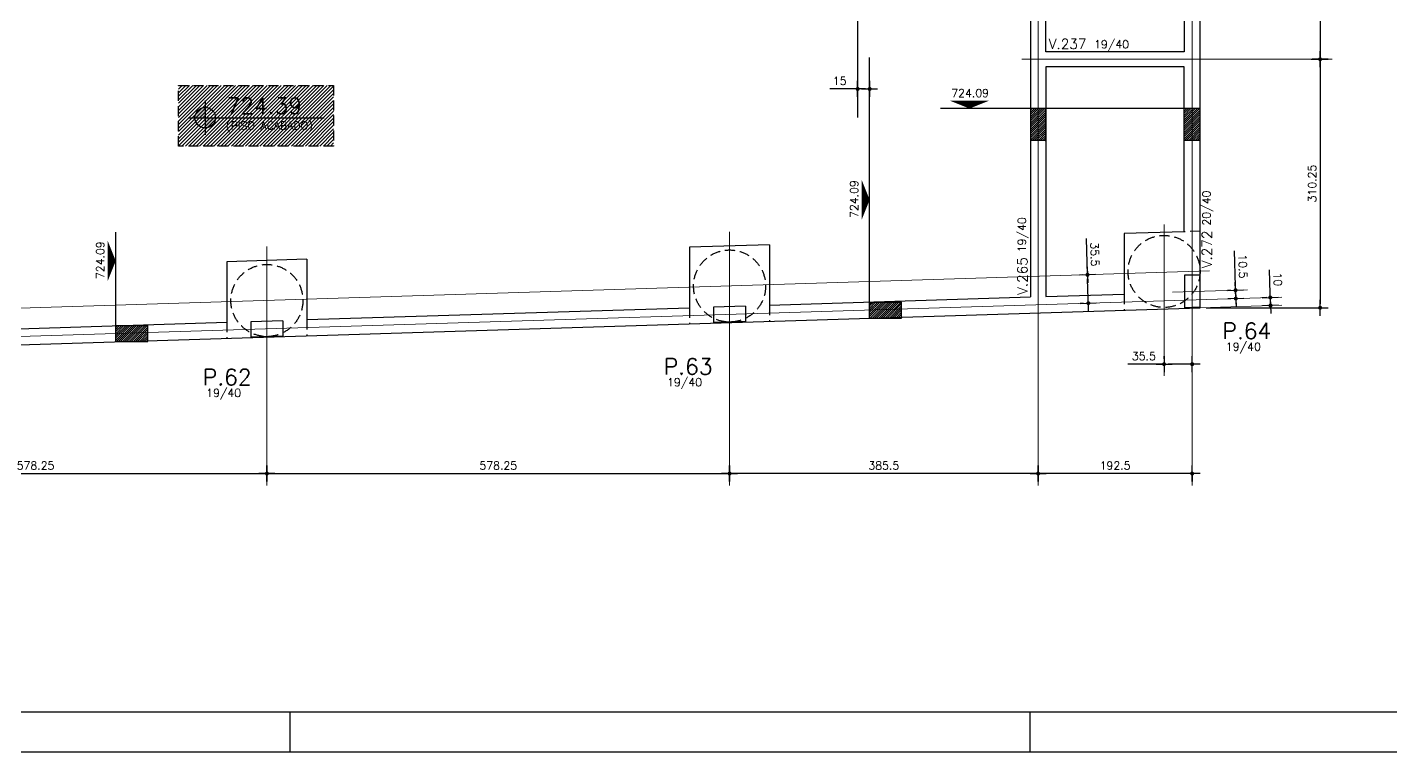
# Model space of a CAD drawing. Header units: inches. Extents: x 0 to 5940, y 0 to 4205.
# Drawn here: x 1912 to 3616, y 0 to 905 of the extents above; entities that cross this region are included whole.
import ezdxf
from ezdxf.enums import TextEntityAlignment as Align

# ---------------------------------------------------------------- set-up
doc = ezdxf.new("R2010")
doc.units = ezdxf.units.IN
doc.header["$LTSCALE"] = 50
doc.header["$MEASUREMENT"] = 0
doc.linetypes.add('HIDDEN', pattern=[0.375, 0.25, -0.125])
for name, color, linetype in [('BLOCOS', 3, 'Continuous'), ('CORTE-FORMA', 1, 'Continuous'), ('COTA', 6, 'Continuous'), ('FO-TEXTO-VIGAS', 3, 'Continuous'), ('FOLHA', 7, 'Continuous'), ('NIVEL', 3, 'Continuous'), ('NIVEL-ARQUITETURA', 3, 'Continuous'), ('P-N', 5, 'Continuous'), ('TUBULÃO', 8, 'HIDDEN')]:
    doc.layers.add(name, color=color, linetype=linetype)
for name, color, linetype, lineweight in [('FO-Eixos', 150, 'Continuous', 5), ('FO-Textos dos pilares', 3, 'Continuous', 20), ('FO-Vigas', 2, 'Continuous', 30)]:
    doc.layers.add(name, color=color, linetype=linetype, lineweight=lineweight)
doc.styles.add('ROMANS', font='romans.shx')
doc.dimstyles.new('COTA_50', dxfattribs={"dimscale": 5, "dimtxt": 2, "dimasz": 1, "dimexe": 2, "dimexo": 1.5, "dimgap": 1, "dimtad": 1, "dimzin": 12, "dimdsep": 46, "dimtxsty": 'ROMANS', "dimblk1": 'COTA', "dimblk2": 'COTA', "dimsah": 1, "dimcen": -4, "dimdle": 1.5, "dimclrd": 6, "dimclre": 6, "dimclrt": 3, "dimadec": 0, "dimazin": 0, "dimtfac": 1, "dimtofl": 0, "dimtmove": 0, "dimatfit": 3, "dimldrblk": 'COTA', "dimfxl": 1, "dimtolj": 1, "dimtzin": 12, "dimarcsym": 0})

# ---------------------------------------------------------------- blocks, each defined once
blk = doc.blocks.new('COTA')
at = {"layer": 'COTA'}
for p, q in [((2, 0), (-2, 0)), ((0, -2), (0, 2))]:
    blk.add_line(p, q, dxfattribs=at)
at = {"layer": 'COTA', "const_width": 0.5}
blk.add_lwpolyline([(-0.25, 0, 1), (0.25, 0, 1)], format="xyb", close=True, dxfattribs=at)
blk = doc.blocks.new('*D61')
at = {"layer": 'COTA', "color": 6, "lineweight": -2, "transparency": 16777216}
for p, q in [((2944.3, 827.8), (2914.5, 827.8)), ((2949.3, 821.4), (2949.3, 817.8)), ((2964.3, 821.4), (2964.3, 817.8)), ((2969.3, 827.8), (2974.3, 827.8))]:
    blk.add_line(p, q, dxfattribs=at)
at = {"layer": 'Defpoints', "color": 0, "transparency": 16777216}
for p in [(2949.3, 828.9), (2949.3, 827.8), (2964.3, 828.9)]:
    blk.add_point(p, dxfattribs=at)
at = {"layer": 'COTA', "color": 6, "lineweight": -2, "transparency": 16777216, "xscale": 5, "yscale": 5, "zscale": 5}
blk.add_blockref('COTA', (2949.3, 827.8), dxfattribs=at)
at = {"layer": 'COTA', "color": 6, "lineweight": -2, "transparency": 16777216, "xscale": 5, "yscale": 5, "zscale": 5, "rotation": 180}
blk.add_blockref('COTA', (2964.3, 827.8), dxfattribs=at)
at = {"layer": 'COTA', "color": 3, "transparency": 16777216, "insert": (2926.9, 837.8), "char_height": 10, "attachment_point": 5, "style": 'ROMANS'}
blk.add_mtext('\\A1;15', dxfattribs=at)
blk = doc.blocks.new('*D157')
at = {"layer": 'COTA', "color": 6, "lineweight": -2, "transparency": 16777216}
for p, q in [((3174.8, 348.8), (3174.8, 337.4)), ((3362.3, 347.4), (3179.8, 347.4)), ((3367.3, 348.8), (3367.3, 337.4))]:
    blk.add_line(p, q, dxfattribs=at)
at = {"layer": 'Defpoints', "color": 0, "transparency": 16777216}
for p in [(3174.8, 356.3), (3174.8, 347.4), (3367.3, 356.3)]:
    blk.add_point(p, dxfattribs=at)
at = {"layer": 'COTA', "color": 6, "lineweight": -2, "transparency": 16777216, "xscale": 5, "yscale": 5, "zscale": 5, "rotation": 180}
blk.add_blockref('COTA', (3174.8, 347.4), dxfattribs=at)
at = {"layer": 'COTA', "color": 6, "lineweight": -2, "transparency": 16777216, "xscale": 5, "yscale": 5, "zscale": 5}
blk.add_blockref('COTA', (3367.3, 347.4), dxfattribs=at)
at = {"layer": 'COTA', "color": 3, "transparency": 16777216, "insert": (3271, 357.4), "char_height": 10, "attachment_point": 5, "style": 'ROMANS'}
blk.add_mtext('\\A1;192.5', dxfattribs=at)
blk = doc.blocks.new('*D158')
at = {"layer": 'COTA', "color": 6, "lineweight": -2, "transparency": 16777216}
for p, q in [((2789.3, 352.8), (2789.3, 337.4)), ((3169.8, 347.4), (2794.3, 347.4)), ((3174.8, 352.8), (3174.8, 337.4))]:
    blk.add_line(p, q, dxfattribs=at)
at = {"layer": 'Defpoints', "color": 0, "transparency": 16777216}
for p in [(2789.3, 360.3), (3174.8, 360.3), (2789.3, 347.4)]:
    blk.add_point(p, dxfattribs=at)
at = {"layer": 'COTA', "color": 6, "lineweight": -2, "transparency": 16777216, "xscale": 5, "yscale": 5, "zscale": 5, "rotation": 180}
blk.add_blockref('COTA', (2789.3, 347.4), dxfattribs=at)
at = {"layer": 'COTA', "color": 6, "lineweight": -2, "transparency": 16777216, "xscale": 5, "yscale": 5, "zscale": 5}
blk.add_blockref('COTA', (3174.8, 347.4), dxfattribs=at)
at = {"layer": 'COTA', "color": 3, "transparency": 16777216, "insert": (2982, 357.4), "char_height": 10, "attachment_point": 5, "style": 'ROMANS'}
blk.add_mtext('\\A1;385.5', dxfattribs=at)
blk = doc.blocks.new('*D160')
at = {"layer": 'COTA', "color": 6, "lineweight": -2, "transparency": 16777216}
for p, q in [((1632.8, 360.7), (1632.8, 337.4)), ((1637.8, 347.4), (2206.1, 347.4)), ((2211.1, 354.3), (2211.1, 337.4))]:
    blk.add_line(p, q, dxfattribs=at)
at = {"layer": 'Defpoints', "color": 0, "transparency": 16777216}
for p in [(1632.8, 368.2), (2211.1, 361.8), (2211.1, 347.4)]:
    blk.add_point(p, dxfattribs=at)
at = {"layer": 'COTA', "color": 6, "lineweight": -2, "transparency": 16777216, "xscale": 5, "yscale": 5, "zscale": 5, "rotation": 180}
blk.add_blockref('COTA', (1632.8, 347.4), dxfattribs=at)
at = {"layer": 'COTA', "color": 6, "lineweight": -2, "transparency": 16777216, "xscale": 5, "yscale": 5, "zscale": 5}
blk.add_blockref('COTA', (2211.1, 347.4), dxfattribs=at)
at = {"layer": 'COTA', "color": 3, "transparency": 16777216, "insert": (1921.9, 357.4), "char_height": 10, "attachment_point": 5, "style": 'ROMANS'}
blk.add_mtext('\\A1;578.25', dxfattribs=at)
blk = doc.blocks.new('*D161')
at = {"layer": 'COTA', "color": 6, "lineweight": -2, "transparency": 16777216}
for p, q in [((2211.1, 349.2), (2211.1, 337.4)), ((2216.1, 347.4), (2784.3, 347.4)), ((2789.3, 354.3), (2789.3, 337.4))]:
    blk.add_line(p, q, dxfattribs=at)
at = {"layer": 'Defpoints', "color": 0, "transparency": 16777216}
for p in [(2789.3, 361.8), (2211.1, 356.7), (2789.3, 347.4)]:
    blk.add_point(p, dxfattribs=at)
at = {"layer": 'COTA', "color": 6, "lineweight": -2, "transparency": 16777216, "xscale": 5, "yscale": 5, "zscale": 5, "rotation": 180}
blk.add_blockref('COTA', (2211.1, 347.4), dxfattribs=at)
at = {"layer": 'COTA', "color": 6, "lineweight": -2, "transparency": 16777216, "xscale": 5, "yscale": 5, "zscale": 5}
blk.add_blockref('COTA', (2789.3, 347.4), dxfattribs=at)
at = {"layer": 'COTA', "color": 3, "transparency": 16777216, "insert": (2500.2, 357.4), "char_height": 10, "attachment_point": 5, "style": 'ROMANS'}
blk.add_mtext('\\A1;578.25', dxfattribs=at)
blk = doc.blocks.new('*D225')
at = {"layer": 'COTA', "color": 6, "lineweight": -2, "transparency": 16777216}
for p, q in [((3515.9, 1072.3), (3537.3, 1072.3)), ((3527.3, 1067.3), (3527.3, 869.8)), ((3515.9, 864.8), (3537.3, 864.8))]:
    blk.add_line(p, q, dxfattribs=at)
at = {"layer": 'Defpoints', "color": 0, "transparency": 16777216}
for p in [(3508.4, 1072.3), (3508.4, 864.8), (3527.3, 864.8)]:
    blk.add_point(p, dxfattribs=at)
at = {"layer": 'COTA', "color": 6, "lineweight": -2, "transparency": 16777216, "xscale": 5, "yscale": 5, "zscale": 5}
for p, rotation in [((3527.3, 1072.3), 90), ((3527.3, 864.8), 270)]:
    blk.add_blockref('COTA', p, dxfattribs=dict(at, rotation=rotation))
at = {"layer": 'COTA', "color": 3, "transparency": 16777216, "insert": (3517.3, 968.5), "char_height": 10, "attachment_point": 5, "rotation": 90, "style": 'ROMANS'}
blk.add_mtext('\\A1;207.5', dxfattribs=at)
blk = doc.blocks.new('*D226')
at = {"layer": 'COTA', "color": 6, "lineweight": -2, "transparency": 16777216}
for p, q in [((3522.9, 864.8), (3537.3, 864.8)), ((3527.3, 859.8), (3527.3, 559.5)), ((3384.8, 554.5), (3537.3, 554.5))]:
    blk.add_line(p, q, dxfattribs=at)
at = {"layer": 'Defpoints', "color": 0, "transparency": 16777216}
for p in [(3515.4, 864.8), (3377.3, 554.5), (3527.3, 554.5)]:
    blk.add_point(p, dxfattribs=at)
at = {"layer": 'COTA', "color": 6, "lineweight": -2, "transparency": 16777216, "xscale": 5, "yscale": 5, "zscale": 5}
for p, rotation in [((3527.3, 864.8), 90), ((3527.3, 554.5), 270)]:
    blk.add_blockref('COTA', p, dxfattribs=dict(at, rotation=rotation))
at = {"layer": 'COTA', "color": 3, "transparency": 16777216, "insert": (3517.3, 709.6), "char_height": 10, "attachment_point": 5, "rotation": 90, "style": 'ROMANS'}
blk.add_mtext('\\A1;310.25', dxfattribs=at)
blk = doc.blocks.new('*D227')
at = {"layer": 'COTA', "color": 6, "lineweight": -2, "transparency": 16777216}
for p, q in [((3464.8, 572.3), (3463.9, 602)), ((3460.7, 567.1), (3455, 567)), ((3461, 557.1), (3455.3, 557)), ((3465.5, 552.3), (3465.6, 547.3))]:
    blk.add_line(p, q, dxfattribs=at)
at = {"layer": 'Defpoints', "color": 0, "transparency": 16777216}
for p in [(3465, 567.3), (3468.2, 567.4), (3468.5, 557.4)]:
    blk.add_point(p, dxfattribs=at)
at = {"layer": 'COTA', "color": 6, "lineweight": -2, "transparency": 16777216, "xscale": 5, "yscale": 5, "zscale": 5}
for p, rotation in [((3465, 567.3), 271.7916280746161), ((3465.3, 557.3), 91.79162807461609)]:
    blk.add_blockref('COTA', p, dxfattribs=dict(at, rotation=rotation))
at = {"layer": 'COTA', "color": 3, "transparency": 16777216, "insert": (3474.3, 590), "char_height": 10, "attachment_point": 5, "rotation": 271.7916, "style": 'ROMANS'}
blk.add_mtext('\\A1;10', dxfattribs=at)
blk = doc.blocks.new('*D228')
at = {"layer": 'COTA', "color": 6, "lineweight": -2, "transparency": 16777216}
for p, q in [((3421.5, 581.4), (3420.1, 625.4)), ((3415.5, 576.2), (3411.6, 576.1)), ((3415.8, 565.7), (3411.9, 565.6)), ((3422.1, 560.9), (3422.3, 555.9))]:
    blk.add_line(p, q, dxfattribs=at)
at = {"layer": 'Defpoints', "color": 0, "transparency": 16777216}
for p in [(3421.6, 576.4), (3423, 576.5), (3423.3, 566)]:
    blk.add_point(p, dxfattribs=at)
at = {"layer": 'COTA', "color": 6, "lineweight": -2, "transparency": 16777216, "xscale": 5, "yscale": 5, "zscale": 5}
for p, rotation in [((3421.6, 576.4), 271.7916280746239), ((3421.9, 565.9), 91.79162807462393)]:
    blk.add_blockref('COTA', p, dxfattribs=dict(at, rotation=rotation))
at = {"layer": 'COTA', "color": 3, "transparency": 16777216, "insert": (3430.7, 606.2), "char_height": 10, "attachment_point": 5, "rotation": 271.7916, "style": 'ROMANS'}
blk.add_mtext('\\A1;10.5', dxfattribs=at)
blk = doc.blocks.new('*D424')
at = {"layer": 'COTA', "color": 6, "lineweight": -2, "transparency": 16777216}
for p, q in [((3236.5, 595.6), (3235.1, 641.1)), ((3229.9, 595.4), (3226.5, 595.3)), ((3237.5, 565.2), (3236.7, 590.6)), ((3231, 560), (3227.6, 559.8))]:
    blk.add_line(p, q, dxfattribs=at)
at = {"layer": 'Defpoints', "color": 0, "transparency": 16777216}
for p in [(3236.5, 595.6), (3237.4, 595.7), (3238.5, 560.2)]:
    blk.add_point(p, dxfattribs=at)
at = {"layer": 'COTA', "color": 6, "lineweight": -2, "transparency": 16777216, "xscale": 5, "yscale": 5, "zscale": 5}
for p, rotation in [((3236.5, 595.6), 91.79162807462271), ((3237.6, 560.2), 271.7916280746227)]:
    blk.add_blockref('COTA', p, dxfattribs=dict(at, rotation=rotation))
at = {"layer": 'COTA', "color": 3, "transparency": 16777216, "insert": (3245.7, 621.2), "char_height": 10, "attachment_point": 5, "rotation": 271.7916, "style": 'ROMANS'}
blk.add_mtext('\\A1;35.5', dxfattribs=at)
blk = doc.blocks.new('*D425')
at = {"layer": 'COTA', "color": 6, "lineweight": -2, "transparency": 16777216}
for p, q in [((3332.2, 484), (3286.8, 484)), ((3332.2, 490.8), (3332.2, 494)), ((3362.3, 484), (3337.2, 484)), ((3367.3, 490.8), (3367.3, 494))]:
    blk.add_line(p, q, dxfattribs=at)
at = {"layer": 'Defpoints', "color": 0, "transparency": 16777216}
for p in [(3332.2, 484), (3332.2, 483.3), (3367.3, 483.3)]:
    blk.add_point(p, dxfattribs=at)
at = {"layer": 'COTA', "color": 6, "lineweight": -2, "transparency": 16777216, "xscale": 5, "yscale": 5, "zscale": 5, "rotation": 180}
blk.add_blockref('COTA', (3332.2, 484), dxfattribs=at)
at = {"layer": 'COTA', "color": 6, "lineweight": -2, "transparency": 16777216, "xscale": 5, "yscale": 5, "zscale": 5}
blk.add_blockref('COTA', (3367.3, 484), dxfattribs=at)
at = {"layer": 'COTA', "color": 3, "transparency": 16777216, "insert": (3307, 494), "char_height": 10, "attachment_point": 5, "style": 'ROMANS'}
blk.add_mtext('\\A1;35.5', dxfattribs=at)

msp = doc.modelspace()

# ---------------------------------------------------------------- hatches: boundary and pattern name
at = {"layer": 'CORTE-FORMA'}
h = msp.add_hatch(dxfattribs=at)
h.set_pattern_fill('ANSI31', color=70, scale=15)
h.set_pattern_definition([(45, (-4662.459, 9121.8574), (-1.3258252, 1.3258252), [])])
h.paths.add_polyline_path([(3165.304, 803.27), (3165.304, 763.27), (3184.304, 763.27), (3184.304, 803.27)])
h = msp.add_hatch(dxfattribs=at)
h.set_pattern_fill('ANSI31', color=70, scale=15)
h.set_pattern_definition([(45, (-4662.959, 9121.8574), (-1.3258252, 1.3258252), [])])
h.paths.add_polyline_path([(3357.271, 763.27), (3357.271, 803.27), (3377.271, 803.27), (3377.271, 763.27)])
h = msp.add_hatch(dxfattribs=at)
h.set_pattern_fill('ANSI31', color=70, scale=15)
h.set_pattern_definition([(45, (-4149.1765, 9138.4131), (-1.3258252, 1.3258252), [])])
h.paths.add_polyline_path([(2964.309, 541.606), (3004.309, 541.606), (3004.309, 561.616), (2964.309, 561.616)])
h = msp.add_hatch(dxfattribs=at)
h.set_pattern_fill('ANSI31', color=70, scale=15)
h.set_pattern_definition([(45, (-5091.2933, 9108.9437), (-1.3258252, 1.3258252), [])])
h.paths.add_polyline_path([(2022.192, 512.136), (2062.192, 512.136), (2062.192, 532.146), (2022.192, 532.146)])
at = {"layer": 'NIVEL-ARQUITETURA'}
h = msp.add_hatch(dxfattribs=at)
h.set_pattern_fill('ANSI31', color=253, scale=25)
h.set_pattern_definition([(45, (-4447.3827, 5973.15), (-2.2097087, 2.2097087), [])])
h.paths.add_polyline_path([(2294.362, 832.08), (2100.701, 832.08), (2100.701, 756.441), (2294.362, 756.441)])
h = msp.add_hatch(color=1, dxfattribs=at)
h.paths.add_polyline_path([(2145.866, 786.922), (2146.842, 791.83), (2134.017, 791.83), (2134.017, 782.901), (2139.336, 780.256), (2143.086, 782.761)])
h.paths.add_polyline_path([(2134.017, 782.901), (2134.017, 779.005), (2138.925, 779.981), (2139.336, 780.256)])
h.paths.add_polyline_path([(2134.017, 804.655), (2129.109, 803.679), (2124.948, 800.899), (2122.168, 796.738), (2121.192, 791.83), (2134.017, 791.83)])

# ---------------------------------------------------------------- linework, layer by layer
at = {"layer": 'BLOCOS'}
for p, q in [((3357.271, 649.422), (3282.247, 647.076)), ((2839.271, 633.219), (2739.271, 630.091)), ((2839.271, 633.219), (2839.271, 557.704)), ((3282.247, 647.076), (3282.247, 571.561)), ((2261.037, 615.132), (2161.037, 612.004)), ((2261.037, 615.132), (2261.037, 539.617)), ((2739.271, 630.091), (2739.271, 554.576)), ((2161.037, 612.004), (2161.037, 536.489))]:
    msp.add_line(p, q, dxfattribs=at)
at = {"layer": 'BLOCOS', "color": 8, "linetype": 'HIDDEN'}
for p, q in [((3377.271, 650.048), (3357.271, 649.422)), ((3282.247, 571.561), (3282.247, 551.584)), ((2739.271, 554.576), (2739.271, 534.594)), ((2839.271, 557.704), (2839.271, 537.723)), ((2161.037, 536.489), (2161.037, 516.5)), ((2261.037, 539.617), (2261.037, 519.629))]:
    msp.add_line(p, q, dxfattribs=at)
at = {"layer": 'CORTE-FORMA', "color": 8}
for p, q in [((2949.309, 1041.022), (2949.309, 791.875)), ((2964.309, 561.616), (2964.309, 866.882)), ((3165.304, 803.27), (3052.835, 803.27)), ((3357.271, 803.27), (3184.304, 803.27)), ((2022.192, 532.146), (2022.192, 648.857))]:
    msp.add_line(p, q, dxfattribs=at)
at = {"layer": 'CORTE-FORMA'}
for p, q in [((3184.304, 803.27), (3165.304, 803.27)), ((3165.304, 803.27), (3165.304, 763.27)), ((3184.304, 763.27), (3184.304, 803.27)), ((3377.271, 803.27), (3357.271, 803.27)), ((3357.271, 763.27), (3357.271, 803.27)), ((3377.271, 763.27), (3377.271, 803.27)), ((3184.304, 763.27), (3165.304, 763.27)), ((3377.271, 763.27), (3357.271, 763.27)), ((2964.309, 541.606), (2964.309, 561.616)), ((2964.309, 561.616), (3004.309, 561.616)), ((3004.309, 541.606), (3004.309, 561.616)), ((2022.192, 512.136), (2022.192, 532.146)), ((2022.192, 532.146), (2062.192, 532.146)), ((2062.192, 512.136), (2062.192, 532.146)), ((2964.309, 541.606), (3004.309, 541.606)), ((2022.192, 512.136), (2062.192, 512.136))]:
    msp.add_line(p, q, dxfattribs=at)
at = {"layer": 'FO-Eixos'}
for p, q in [((3174.804, 332.413), (3174.804, 1892.065)), ((3367.271, 1103.183), (3367.271, 332.413)), ((3154.466, 864.776), (3542.289, 864.776)), ((2789.271, 649.176), (2789.271, 332.413)), ((3332.247, 658.645), (3332.247, 469.237)), ((2211.037, 631.089), (2211.037, 332.413)), ((3389.16, 600.417), (1477.219, 540.612)), ((3479.551, 567.728), (294.896, 468.111)), ((3436.35, 576.881), (3342.629, 573.95)), ((3479.551, 557.723), (3377.271, 554.523))]:
    msp.add_line(p, q, dxfattribs=at)
at = {"layer": 'FO-Vigas'}
for p, q in [((3165.304, 1048.138), (3165.304, 567.903)), ((3377.271, 554.523), (3377.271, 1049.276)), ((2839.271, 557.704), (3165.304, 567.903)), ((3184.304, 568.497), (3282.247, 571.561)), ((704.804, 470.929), (3377.271, 554.523)), ((2261.037, 539.617), (2739.271, 554.576)), ((1682.804, 521.53), (2161.037, 536.489))]:
    msp.add_line(p, q, dxfattribs=at)
at = {"layer": 'FO-Vigas', "flags": 128}
for points in [[(3357.271, 1049.276), (3357.271, 874.276), (3184.304, 874.276), (3184.304, 1048.732)], [(3357.271, 649.422), (3357.271, 855.276), (3184.304, 855.276), (3184.304, 568.497)]]:
    msp.add_lwpolyline(points, dxfattribs=at)
at = {"layer": 'FOLHA', "color": 1}
msp.add_line((125, 50), (5895, 50), dxfattribs=at)
at = {"layer": 'FOLHA'}
for p, q in [((2240, 0), (2240, 50)), ((3165, 0), (3165, 50))]:
    msp.add_line(p, q, dxfattribs=at)
msp.add_lwpolyline([(0, 4205), (0, 0), (5940, 0), (5940, 4205)], close=True, dxfattribs=at)
at = {"layer": 'NIVEL', "color": 1}
for points in [[(3089.025, 803.27, 0, 50, 0), (3089.025, 813.27, 50, 50, 0)], [(2964.309, 689.284, 0, 50, 0), (2954.309, 689.284, 50, 50, 0)], [(2022.192, 613, 0, 50, 0), (2012.192, 613, 50, 50, 0)]]:
    msp.add_lwpolyline(points, format="xyseb", dxfattribs=at)
at = {"layer": 'NIVEL-ARQUITETURA', "color": 3, "linetype": 'HIDDEN'}
for p, q in [((2100.701, 756.441), (2100.701, 832.08)), ((2100.701, 832.08), (2294.362, 832.08)), ((2294.362, 832.08), (2294.362, 756.441)), ((2294.362, 756.441), (2100.701, 756.441))]:
    msp.add_line(p, q, dxfattribs=at)
at = {"layer": 'NIVEL-ARQUITETURA', "color": 1}
for p, q in [((2134.017, 813.372), (2134.017, 770.287)), ((2112.474, 791.83), (2282.784, 791.83))]:
    msp.add_line(p, q, dxfattribs=at)
msp.add_circle((2134.017, 791.83), 12.825, dxfattribs=at)
at = {"layer": 'P-N'}
for p, q in [((3376.771, 595.008), (3357.771, 595.008)), ((3357.771, 595.008), (3357.771, 554.414)), ((3376.771, 595.008), (3376.771, 555.008)), ((2809.271, 556.266), (2769.271, 555.015)), ((2769.271, 555.015), (2769.271, 536.005)), ((2809.271, 556.266), (2809.271, 537.256)), ((3376.771, 555.008), (3357.771, 554.414)), ((2231.037, 538.179), (2191.037, 536.927)), ((2191.037, 536.927), (2191.037, 517.918)), ((2231.037, 538.179), (2231.037, 519.169)), ((2809.271, 537.256), (2769.271, 536.005)), ((2231.037, 519.169), (2191.037, 517.918))]:
    msp.add_line(p, q, dxfattribs=at)
at = {"layer": 'TUBULÃO', "linetype": 'HIDDEN'}
for centre in [(3332.247, 599.859), (2789.271, 581.631), (2211.037, 563.544)]:
    msp.add_circle(centre, 45, dxfattribs=at)

# ---------------------------------------------------------------- texts
at = {"layer": 'FO-TEXTO-VIGAS', "color": 1, "style": 'ROMANS'}
msp.add_text('V.237', height=12.5, dxfattribs=at).set_placement((3188.169, 877.656))
at = {"layer": 'FO-TEXTO-VIGAS', "style": 'ROMANS'}
msp.add_text('19/40', height=10, dxfattribs=at).set_placement((3244.777, 878.476))
for s, p in [('20/40', (3390.158, 657.039)), ('19/40', (3159.637, 623.77))]:
    msp.add_text(s, height=10, rotation=90, dxfattribs=at).set_placement(p)
at = {"layer": 'FO-TEXTO-VIGAS', "color": 1, "style": 'ROMANS'}
for s, p in [('V.272', (3391.991, 603.802)), ('V.265', (3161.47, 570.533))]:
    msp.add_text(s, height=12.5, rotation=90, dxfattribs=at).set_placement(p)
at = {"layer": 'FO-Textos dos pilares', "color": 1, "style": 'ROMANS'}
for s, p in [('P.64', (3405.377, 515.547)), ('P.62', (2130.996, 457.776)), ('P.63', (2707.025, 471.108))]:
    msp.add_text(s, height=20, dxfattribs=at).set_placement(p)
at = {"layer": 'FO-Textos dos pilares', "color": 3, "style": 'ROMANS'}
for p in [(3409.495, 500.854), (2711.143, 456.416), (2135.114, 443.084)]:
    msp.add_text('19/40', height=10, dxfattribs=at).set_placement(p)
at = {"layer": 'NIVEL', "color": 3, "style": 'ROMANS'}
msp.add_text('724.09', height=10, dxfattribs=at).set_placement((3089.913, 817.623), align=Align.CENTER)
for p in [(2949.956, 690.171), (2007.839, 613.888)]:
    msp.add_text('724.09', height=10, rotation=90, dxfattribs=at).set_placement(p, align=Align.CENTER)
at = {"layer": 'NIVEL-ARQUITETURA', "color": 1, "style": 'ROMANS'}
msp.add_text('724.39', height=20, dxfattribs=at).set_placement((2160.731, 796.689))
at = {"layer": 'NIVEL-ARQUITETURA', "color": 3, "style": 'ROMANS'}
msp.add_text('(PISO ACABADO)', height=10, dxfattribs=at).set_placement((2214.184, 776.952), align=Align.CENTER)

# ---------------------------------------------------------------- dimensions: what is measured, and where the dimension line sits
at = {"layer": 'COTA'}
for base, p1, p2, picture, middle in [((3527.289, 864.776), (3508.392, 1072.276), (3508.392, 864.776), '*D225', (3517.289, 968.526)), ((3527.289, 554.523), (3515.394, 864.776), (3377.271, 554.523), '*D226', (3517.289, 709.65))]:
    dim = msp.add_linear_dim(base=base, p1=p1, p2=p2, angle=90, dimstyle='COTA_50', dxfattribs=at)
    dim.commit()
    dim.dimension.update_dxf_attribs({"geometry": picture, "text_midpoint": middle})
for base, p1, p2, picture, middle in [((2949.309, 827.801), (2964.309, 828.858), (2949.309, 828.858), '*D61', (2926.928, 837.801)), ((2211.054, 347.413), (1632.804, 368.17), (2211.054, 361.767), '*D160', (1921.929, 357.413)), ((2789.304, 347.413), (2211.054, 356.675), (2789.304, 361.767), '*D161', (2500.179, 357.413))]:
    dim = msp.add_linear_dim(base=base, p1=p1, p2=p2, dimstyle='COTA_50', dxfattribs=at)
    dim.commit()
    dim.dimension.update_dxf_attribs({"geometry": picture, "text_midpoint": middle})
for p1, p2, distance, picture, middle in [((3238.507, 560.188), (3237.397, 595.67), 0.882, '*D424', (3245.721, 621.181)), ((3423.344, 565.969), (3423.016, 576.464), 1.406, '*D228', (3430.683, 606.242)), ((3468.496, 557.377), (3468.183, 567.372), 3.2, '*D227', (3474.28, 589.955))]:
    dim = msp.add_aligned_dim(p1=p1, p2=p2, distance=distance, dimstyle='COTA_50', dxfattribs=at)
    dim.commit()
    dim.dimension.update_dxf_attribs({"geometry": picture, "text_midpoint": middle})
dim = msp.add_linear_dim(base=(3332.247, 484.019), p1=(3367.271, 483.347), p2=(3332.247, 483.347), text='35.5', dimstyle='COTA_50', dxfattribs=at)
dim.commit()
dim.dimension.update_dxf_attribs({"geometry": '*D425', "text_midpoint": (3307.009, 494.019)})
for base, p1, p2, picture, middle in [((2789.271, 347.413), (3174.804, 360.346), (2789.271, 360.346), '*D158', (2982.037, 357.413)), ((3174.804, 347.413), (3367.271, 356.299), (3174.804, 356.299), '*D157', (3271.037, 357.413))]:
    dim = msp.add_linear_dim(base=base, p1=p1, p2=p2, dimstyle='COTA_50', override={"dimdec": 1}, dxfattribs=at)
    dim.commit()
    dim.dimension.update_dxf_attribs({"geometry": picture, "text_midpoint": middle})

doc.saveas('drawing.dxf')
